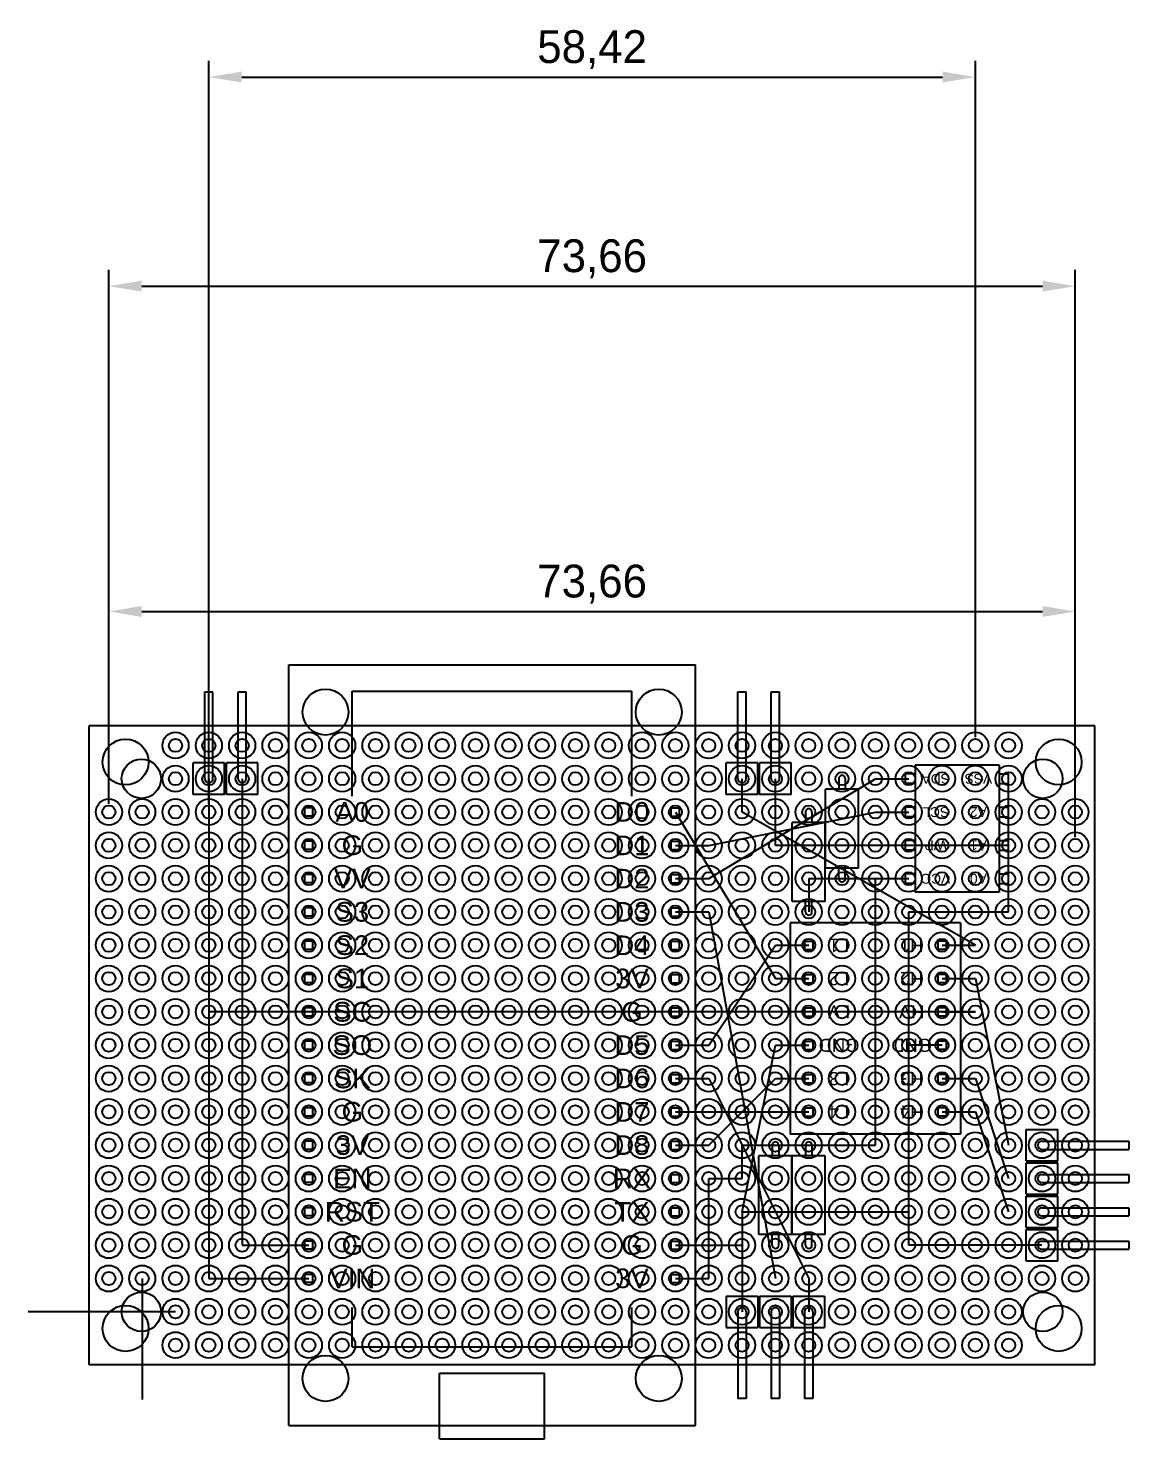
# Model space of a CAD drawing. Header units: millimetres. Extents: x 568 to 6362, y 128 to 2487.
# Drawn here: x 626.8 to 710.7, y 1280.4 to 1387.9 of the extents above; entities that cross this region are included whole.
import ezdxf

# ---------------------------------------------------------------- set-up
doc = ezdxf.new("R2010")
doc.units = ezdxf.units.MM
doc.dimstyles.new('ISO-25', dxfattribs={"dimtxt": 2.5, "dimasz": 2.5, "dimexe": 1.25, "dimexo": 0.625, "dimtad": 1, "dimtxsty": 'Standard', "dimcen": 2.5, "dimadec": 0, "dimazin": 0, "dimtfac": 1, "dimtmove": 0, "dimatfit": 3, "dimfxl": 1, "dimarcsym": 0})

# ---------------------------------------------------------------- blocks, each defined once
blk = doc.blocks.new('Z$W@#17421')
at = {"color": 254}
for p, q in [((76.66, 48.72), (0, 48.72)), ((0, 0), (0, 48.72)), ((76.66, 0), (76.66, 48.72)), ((76.66, 0), (0, 0))]:
    blk.add_line(p, q, dxfattribs=at)
for centre, radius in [((2.77, 45.95), 1.75), ((6.58, 47.22), 1), ((6.58, 47.22), 0.5), ((9.12, 47.22), 1), ((9.12, 47.22), 0.5), ((11.66, 47.22), 1), ((11.66, 47.22), 0.5), ((14.2, 47.22), 1), ((14.2, 47.22), 0.5), ((16.74, 47.22), 1), ((16.74, 47.22), 0.5), ((19.28, 47.22), 1), ((19.28, 47.22), 0.5), ((21.82, 47.22), 1), ((21.82, 47.22), 0.5), ((24.36, 47.22), 1), ((24.36, 47.22), 0.5), ((26.9, 47.22), 1), ((26.9, 47.22), 0.5), ((29.44, 47.22), 1), ((29.44, 47.22), 0.5), ((31.98, 47.22), 1), ((31.98, 47.22), 0.5), ((34.52, 47.22), 1), ((34.52, 47.22), 0.5), ((37.06, 47.22), 1), ((37.06, 47.22), 0.5), ((39.6, 47.22), 1), ((39.6, 47.22), 0.5), ((42.14, 47.22), 1), ((42.14, 47.22), 0.5), ((44.68, 47.22), 1), ((44.68, 47.22), 0.5), ((47.22, 47.22), 1), ((47.22, 47.22), 0.5), ((49.76, 47.22), 1), ((49.76, 47.22), 0.5), ((52.3, 47.22), 1), ((52.3, 47.22), 0.5), ((54.84, 47.22), 1), ((54.84, 47.22), 0.5), ((57.38, 47.22), 1), ((57.38, 47.22), 0.5), ((59.92, 47.22), 1), ((59.92, 47.22), 0.5), ((62.46, 47.22), 1), ((62.46, 47.22), 0.5), ((65, 47.22), 1), ((65, 47.22), 0.5), ((67.54, 47.22), 1), ((67.54, 47.22), 0.5), ((70.08, 47.22), 1), ((70.08, 47.22), 0.5), ((73.89, 45.95), 1.75), ((6.58, 44.68), 1), ((6.58, 44.68), 0.5), ((9.12, 44.68), 1), ((9.12, 44.68), 0.5), ((11.66, 44.68), 1), ((11.66, 44.68), 0.5), ((14.2, 44.68), 1), ((14.2, 44.68), 0.5), ((16.74, 44.68), 1), ((16.74, 44.68), 0.5), ((19.28, 44.68), 1), ((19.28, 44.68), 0.5), ((21.82, 44.68), 1), ((21.82, 44.68), 0.5), ((24.36, 44.68), 1), ((24.36, 44.68), 0.5), ((26.9, 44.68), 1), ((26.9, 44.68), 0.5), ((29.44, 44.68), 1), ((29.44, 44.68), 0.5), ((31.98, 44.68), 1), ((31.98, 44.68), 0.5), ((34.52, 44.68), 1), ((34.52, 44.68), 0.5), ((37.06, 44.68), 1), ((37.06, 44.68), 0.5), ((39.6, 44.68), 1), ((39.6, 44.68), 0.5), ((42.14, 44.68), 1), ((42.14, 44.68), 0.5), ((44.68, 44.68), 1), ((44.68, 44.68), 0.5), ((47.22, 44.68), 1), ((47.22, 44.68), 0.5), ((49.76, 44.68), 1), ((49.76, 44.68), 0.5), ((52.3, 44.68), 1), ((52.3, 44.68), 0.5), ((54.84, 44.68), 1), ((54.84, 44.68), 0.5), ((57.38, 44.68), 1), ((57.38, 44.68), 0.5), ((59.92, 44.68), 1), ((59.92, 44.68), 0.5), ((62.46, 44.68), 1), ((62.46, 44.68), 0.5), ((65, 44.68), 1), ((65, 44.68), 0.5), ((67.54, 44.68), 1), ((67.54, 44.68), 0.5), ((70.08, 44.68), 1), ((70.08, 44.68), 0.5), ((1.5, 42.14), 1), ((4.04, 42.14), 1), ((6.58, 42.14), 1), ((9.12, 42.14), 1), ((11.66, 42.14), 1), ((14.2, 42.14), 1), ((16.74, 42.14), 1), ((19.28, 42.14), 1), ((21.82, 42.14), 1), ((24.36, 42.14), 1), ((26.9, 42.14), 1), ((29.44, 42.14), 1), ((31.98, 42.14), 1), ((34.52, 42.14), 1), ((37.06, 42.14), 1), ((39.6, 42.14), 1), ((42.14, 42.14), 1), ((44.68, 42.14), 1), ((47.22, 42.14), 1), ((49.76, 42.14), 1), ((52.3, 42.14), 1), ((54.84, 42.14), 1), ((57.38, 42.14), 1), ((59.92, 42.14), 1), ((62.46, 42.14), 1), ((65, 42.14), 1), ((67.54, 42.14), 1), ((70.08, 42.14), 1), ((72.62, 42.14), 1), ((75.16, 42.14), 1), ((1.5, 42.14), 0.5), ((4.04, 42.14), 0.5), ((6.58, 42.14), 0.5), ((9.12, 42.14), 0.5), ((11.66, 42.14), 0.5), ((14.2, 42.14), 0.5), ((16.74, 42.14), 0.5), ((19.28, 42.14), 0.5), ((21.82, 42.14), 0.5), ((24.36, 42.14), 0.5), ((26.9, 42.14), 0.5), ((29.44, 42.14), 0.5), ((31.98, 42.14), 0.5), ((34.52, 42.14), 0.5), ((37.06, 42.14), 0.5), ((39.6, 42.14), 0.5), ((42.14, 42.14), 0.5), ((44.68, 42.14), 0.5), ((47.22, 42.14), 0.5), ((49.76, 42.14), 0.5), ((52.3, 42.14), 0.5), ((54.84, 42.14), 0.5), ((57.38, 42.14), 0.5), ((59.92, 42.14), 0.5), ((62.46, 42.14), 0.5), ((65, 42.14), 0.5), ((67.54, 42.14), 0.5), ((70.08, 42.14), 0.5), ((72.62, 42.14), 0.5), ((75.16, 42.14), 0.5), ((1.5, 39.6), 1), ((1.5, 39.6), 0.5), ((4.04, 39.6), 1), ((4.04, 39.6), 0.5), ((6.58, 39.6), 1), ((6.58, 39.6), 0.5), ((9.12, 39.6), 1), ((9.12, 39.6), 0.5), ((11.66, 39.6), 1), ((11.66, 39.6), 0.5), ((14.2, 39.6), 1), ((14.2, 39.6), 0.5), ((16.74, 39.6), 1), ((16.74, 39.6), 0.5), ((19.28, 39.6), 1), ((19.28, 39.6), 0.5), ((21.82, 39.6), 1), ((21.82, 39.6), 0.5), ((24.36, 39.6), 1), ((24.36, 39.6), 0.5), ((26.9, 39.6), 1), ((26.9, 39.6), 0.5), ((29.44, 39.6), 1), ((29.44, 39.6), 0.5), ((31.98, 39.6), 1), ((31.98, 39.6), 0.5), ((34.52, 39.6), 1), ((34.52, 39.6), 0.5), ((37.06, 39.6), 1), ((37.06, 39.6), 0.5), ((39.6, 39.6), 1), ((39.6, 39.6), 0.5), ((42.14, 39.6), 1), ((42.14, 39.6), 0.5), ((44.68, 39.6), 1), ((44.68, 39.6), 0.5), ((47.22, 39.6), 1), ((47.22, 39.6), 0.5), ((49.76, 39.6), 1), ((49.76, 39.6), 0.5), ((52.3, 39.6), 1), ((52.3, 39.6), 0.5), ((54.84, 39.6), 1), ((54.84, 39.6), 0.5), ((57.38, 39.6), 1), ((57.38, 39.6), 0.5), ((59.92, 39.6), 1), ((59.92, 39.6), 0.5), ((62.46, 39.6), 1), ((62.46, 39.6), 0.5), ((65, 39.6), 1), ((65, 39.6), 0.5), ((67.54, 39.6), 1), ((67.54, 39.6), 0.5), ((70.08, 39.6), 1), ((70.08, 39.6), 0.5), ((72.62, 39.6), 1), ((72.62, 39.6), 0.5), ((75.16, 39.6), 1), ((75.16, 39.6), 0.5), ((1.5, 37.06), 1), ((4.04, 37.06), 1), ((6.58, 37.06), 1), ((9.12, 37.06), 1), ((11.66, 37.06), 1), ((14.2, 37.06), 1), ((16.74, 37.06), 1), ((19.28, 37.06), 1), ((21.82, 37.06), 1), ((24.36, 37.06), 1), ((26.9, 37.06), 1), ((29.44, 37.06), 1), ((31.98, 37.06), 1), ((34.52, 37.06), 1), ((37.06, 37.06), 1), ((39.6, 37.06), 1), ((42.14, 37.06), 1), ((44.68, 37.06), 1), ((47.22, 37.06), 1), ((49.76, 37.06), 1), ((52.3, 37.06), 1), ((54.84, 37.06), 1), ((57.38, 37.06), 1), ((59.92, 37.06), 1), ((62.46, 37.06), 1), ((65, 37.06), 1), ((67.54, 37.06), 1), ((70.08, 37.06), 1), ((72.62, 37.06), 1), ((75.16, 37.06), 1), ((1.5, 37.06), 0.5), ((4.04, 37.06), 0.5), ((6.58, 37.06), 0.5), ((9.12, 37.06), 0.5), ((11.66, 37.06), 0.5), ((14.2, 37.06), 0.5), ((16.74, 37.06), 0.5), ((19.28, 37.06), 0.5), ((21.82, 37.06), 0.5), ((24.36, 37.06), 0.5), ((26.9, 37.06), 0.5), ((29.44, 37.06), 0.5), ((31.98, 37.06), 0.5), ((34.52, 37.06), 0.5), ((37.06, 37.06), 0.5), ((39.6, 37.06), 0.5), ((42.14, 37.06), 0.5), ((44.68, 37.06), 0.5), ((47.22, 37.06), 0.5), ((49.76, 37.06), 0.5), ((52.3, 37.06), 0.5), ((54.84, 37.06), 0.5), ((57.38, 37.06), 0.5), ((59.92, 37.06), 0.5), ((62.46, 37.06), 0.5), ((65, 37.06), 0.5), ((67.54, 37.06), 0.5), ((70.08, 37.06), 0.5), ((72.62, 37.06), 0.5), ((75.16, 37.06), 0.5), ((1.5, 34.52), 1), ((4.04, 34.52), 1), ((6.58, 34.52), 1), ((9.12, 34.52), 1), ((11.66, 34.52), 1), ((14.2, 34.52), 1), ((16.74, 34.52), 1), ((19.28, 34.52), 1), ((21.82, 34.52), 1), ((24.36, 34.52), 1), ((26.9, 34.52), 1), ((29.44, 34.52), 1), ((31.98, 34.52), 1), ((34.52, 34.52), 1), ((37.06, 34.52), 1), ((39.6, 34.52), 1), ((42.14, 34.52), 1), ((44.68, 34.52), 1), ((47.22, 34.52), 1), ((49.76, 34.52), 1), ((52.3, 34.52), 1), ((54.84, 34.52), 1), ((57.38, 34.52), 1), ((59.92, 34.52), 1), ((62.46, 34.52), 1), ((65, 34.52), 1), ((67.54, 34.52), 1), ((70.08, 34.52), 1), ((72.62, 34.52), 1), ((75.16, 34.52), 1), ((1.5, 34.52), 0.5), ((4.04, 34.52), 0.5), ((6.58, 34.52), 0.5), ((9.12, 34.52), 0.5), ((11.66, 34.52), 0.5), ((14.2, 34.52), 0.5), ((16.74, 34.52), 0.5), ((19.28, 34.52), 0.5), ((21.82, 34.52), 0.5), ((24.36, 34.52), 0.5), ((26.9, 34.52), 0.5), ((29.44, 34.52), 0.5), ((31.98, 34.52), 0.5), ((34.52, 34.52), 0.5), ((37.06, 34.52), 0.5), ((39.6, 34.52), 0.5), ((42.14, 34.52), 0.5), ((44.68, 34.52), 0.5), ((47.22, 34.52), 0.5), ((49.76, 34.52), 0.5), ((52.3, 34.52), 0.5), ((54.84, 34.52), 0.5), ((57.38, 34.52), 0.5), ((59.92, 34.52), 0.5), ((62.46, 34.52), 0.5), ((65, 34.52), 0.5), ((67.54, 34.52), 0.5), ((70.08, 34.52), 0.5), ((72.62, 34.52), 0.5), ((75.16, 34.52), 0.5), ((1.5, 31.98), 1), ((1.5, 31.98), 0.5), ((4.04, 31.98), 1), ((4.04, 31.98), 0.5), ((6.58, 31.98), 1), ((6.58, 31.98), 0.5), ((9.12, 31.98), 1), ((9.12, 31.98), 0.5), ((11.66, 31.98), 1), ((11.66, 31.98), 0.5), ((14.2, 31.98), 1), ((14.2, 31.98), 0.5), ((16.74, 31.98), 1), ((16.74, 31.98), 0.5), ((19.28, 31.98), 1), ((19.28, 31.98), 0.5), ((21.82, 31.98), 1), ((21.82, 31.98), 0.5), ((24.36, 31.98), 1), ((24.36, 31.98), 0.5), ((26.9, 31.98), 1), ((26.9, 31.98), 0.5), ((29.44, 31.98), 1), ((29.44, 31.98), 0.5), ((31.98, 31.98), 1), ((31.98, 31.98), 0.5), ((34.52, 31.98), 1), ((34.52, 31.98), 0.5), ((37.06, 31.98), 1), ((37.06, 31.98), 0.5), ((39.6, 31.98), 1), ((39.6, 31.98), 0.5), ((42.14, 31.98), 1), ((42.14, 31.98), 0.5), ((44.68, 31.98), 1), ((44.68, 31.98), 0.5), ((47.22, 31.98), 1), ((47.22, 31.98), 0.5), ((49.76, 31.98), 1), ((49.76, 31.98), 0.5), ((52.3, 31.98), 1), ((52.3, 31.98), 0.5), ((54.84, 31.98), 1), ((54.84, 31.98), 0.5), ((57.38, 31.98), 1), ((57.38, 31.98), 0.5), ((59.92, 31.98), 1), ((59.92, 31.98), 0.5), ((62.46, 31.98), 1), ((62.46, 31.98), 0.5), ((65, 31.98), 1), ((65, 31.98), 0.5), ((67.54, 31.98), 1), ((67.54, 31.98), 0.5), ((70.08, 31.98), 1), ((70.08, 31.98), 0.5), ((72.62, 31.98), 1), ((72.62, 31.98), 0.5), ((75.16, 31.98), 1), ((75.16, 31.98), 0.5), ((1.5, 29.44), 1), ((4.04, 29.44), 1), ((6.58, 29.44), 1), ((9.12, 29.44), 1), ((11.66, 29.44), 1), ((14.2, 29.44), 1), ((16.74, 29.44), 1), ((19.28, 29.44), 1), ((21.82, 29.44), 1), ((24.36, 29.44), 1), ((26.9, 29.44), 1), ((29.44, 29.44), 1), ((31.98, 29.44), 1), ((34.52, 29.44), 1), ((37.06, 29.44), 1), ((39.6, 29.44), 1), ((42.14, 29.44), 1), ((44.68, 29.44), 1), ((47.22, 29.44), 1), ((49.76, 29.44), 1), ((52.3, 29.44), 1), ((54.84, 29.44), 1), ((57.38, 29.44), 1), ((59.92, 29.44), 1), ((62.46, 29.44), 1), ((65, 29.44), 1), ((67.54, 29.44), 1), ((70.08, 29.44), 1), ((72.62, 29.44), 1), ((75.16, 29.44), 1), ((1.5, 29.44), 0.5), ((4.04, 29.44), 0.5), ((6.58, 29.44), 0.5), ((9.12, 29.44), 0.5), ((11.66, 29.44), 0.5), ((14.2, 29.44), 0.5), ((16.74, 29.44), 0.5), ((19.28, 29.44), 0.5), ((21.82, 29.44), 0.5), ((24.36, 29.44), 0.5), ((26.9, 29.44), 0.5), ((29.44, 29.44), 0.5), ((31.98, 29.44), 0.5), ((34.52, 29.44), 0.5), ((37.06, 29.44), 0.5), ((39.6, 29.44), 0.5), ((42.14, 29.44), 0.5), ((44.68, 29.44), 0.5), ((47.22, 29.44), 0.5), ((49.76, 29.44), 0.5), ((52.3, 29.44), 0.5), ((54.84, 29.44), 0.5), ((57.38, 29.44), 0.5), ((59.92, 29.44), 0.5), ((62.46, 29.44), 0.5), ((65, 29.44), 0.5), ((67.54, 29.44), 0.5), ((70.08, 29.44), 0.5), ((72.62, 29.44), 0.5), ((75.16, 29.44), 0.5), ((1.5, 26.9), 1), ((1.5, 26.9), 0.5), ((4.04, 26.9), 1), ((4.04, 26.9), 0.5), ((6.58, 26.9), 1), ((6.58, 26.9), 0.5), ((9.12, 26.9), 1), ((9.12, 26.9), 0.5), ((11.66, 26.9), 1), ((11.66, 26.9), 0.5), ((14.2, 26.9), 1), ((14.2, 26.9), 0.5), ((16.74, 26.9), 1), ((16.74, 26.9), 0.5), ((19.28, 26.9), 1), ((19.28, 26.9), 0.5), ((21.82, 26.9), 1), ((21.82, 26.9), 0.5), ((24.36, 26.9), 1), ((24.36, 26.9), 0.5), ((26.9, 26.9), 1), ((26.9, 26.9), 0.5), ((29.44, 26.9), 1), ((29.44, 26.9), 0.5), ((31.98, 26.9), 1), ((31.98, 26.9), 0.5), ((34.52, 26.9), 1), ((34.52, 26.9), 0.5), ((37.06, 26.9), 1), ((37.06, 26.9), 0.5), ((39.6, 26.9), 1), ((39.6, 26.9), 0.5), ((42.14, 26.9), 1), ((42.14, 26.9), 0.5), ((44.68, 26.9), 1), ((44.68, 26.9), 0.5), ((47.22, 26.9), 1), ((47.22, 26.9), 0.5), ((49.76, 26.9), 1), ((49.76, 26.9), 0.5), ((52.3, 26.9), 1), ((52.3, 26.9), 0.5), ((54.84, 26.9), 1), ((54.84, 26.9), 0.5), ((57.38, 26.9), 1), ((57.38, 26.9), 0.5), ((59.92, 26.9), 1), ((59.92, 26.9), 0.5), ((62.46, 26.9), 1), ((62.46, 26.9), 0.5), ((65, 26.9), 1), ((65, 26.9), 0.5), ((67.54, 26.9), 1), ((67.54, 26.9), 0.5), ((70.08, 26.9), 1), ((70.08, 26.9), 0.5), ((72.62, 26.9), 1), ((72.62, 26.9), 0.5), ((75.16, 26.9), 1), ((75.16, 26.9), 0.5), ((1.5, 24.36), 1), ((1.5, 24.36), 0.5), ((4.04, 24.36), 1), ((4.04, 24.36), 0.5), ((6.58, 24.36), 1), ((6.58, 24.36), 0.5), ((9.12, 24.36), 1), ((9.12, 24.36), 0.5), ((11.66, 24.36), 1), ((11.66, 24.36), 0.5), ((14.2, 24.36), 1), ((14.2, 24.36), 0.5), ((16.74, 24.36), 1), ((16.74, 24.36), 0.5), ((19.28, 24.36), 1), ((19.28, 24.36), 0.5), ((21.82, 24.36), 1), ((21.82, 24.36), 0.5), ((24.36, 24.36), 1), ((24.36, 24.36), 0.5), ((26.9, 24.36), 1), ((26.9, 24.36), 0.5), ((29.44, 24.36), 1), ((29.44, 24.36), 0.5), ((31.98, 24.36), 1), ((31.98, 24.36), 0.5), ((34.52, 24.36), 1), ((34.52, 24.36), 0.5), ((37.06, 24.36), 1), ((37.06, 24.36), 0.5), ((39.6, 24.36), 1), ((39.6, 24.36), 0.5), ((42.14, 24.36), 1), ((42.14, 24.36), 0.5), ((44.68, 24.36), 1), ((44.68, 24.36), 0.5), ((47.22, 24.36), 1), ((47.22, 24.36), 0.5), ((49.76, 24.36), 1), ((49.76, 24.36), 0.5), ((52.3, 24.36), 1), ((52.3, 24.36), 0.5), ((54.84, 24.36), 1), ((54.84, 24.36), 0.5), ((57.38, 24.36), 1), ((57.38, 24.36), 0.5), ((59.92, 24.36), 1), ((59.92, 24.36), 0.5), ((62.46, 24.36), 1), ((62.46, 24.36), 0.5), ((65, 24.36), 1), ((65, 24.36), 0.5), ((67.54, 24.36), 1), ((67.54, 24.36), 0.5), ((70.08, 24.36), 1), ((70.08, 24.36), 0.5), ((72.62, 24.36), 1), ((72.62, 24.36), 0.5), ((75.16, 24.36), 1), ((75.16, 24.36), 0.5), ((1.5, 21.82), 1), ((4.04, 21.82), 1), ((6.58, 21.82), 1), ((9.12, 21.82), 1), ((11.66, 21.82), 1), ((14.2, 21.82), 1), ((16.74, 21.82), 1), ((19.28, 21.82), 1), ((21.82, 21.82), 1), ((24.36, 21.82), 1), ((26.9, 21.82), 1), ((29.44, 21.82), 1), ((31.98, 21.82), 1), ((34.52, 21.82), 1), ((37.06, 21.82), 1), ((39.6, 21.82), 1), ((42.14, 21.82), 1), ((44.68, 21.82), 1), ((47.22, 21.82), 1), ((49.76, 21.82), 1), ((52.3, 21.82), 1), ((54.84, 21.82), 1), ((57.38, 21.82), 1), ((59.92, 21.82), 1), ((62.46, 21.82), 1), ((65, 21.82), 1), ((67.54, 21.82), 1), ((70.08, 21.82), 1), ((72.62, 21.82), 1), ((75.16, 21.82), 1), ((1.5, 21.82), 0.5), ((4.04, 21.82), 0.5), ((6.58, 21.82), 0.5), ((9.12, 21.82), 0.5), ((11.66, 21.82), 0.5), ((14.2, 21.82), 0.5), ((16.74, 21.82), 0.5), ((19.28, 21.82), 0.5), ((21.82, 21.82), 0.5), ((24.36, 21.82), 0.5), ((26.9, 21.82), 0.5), ((29.44, 21.82), 0.5), ((31.98, 21.82), 0.5), ((34.52, 21.82), 0.5), ((37.06, 21.82), 0.5), ((39.6, 21.82), 0.5), ((42.14, 21.82), 0.5), ((44.68, 21.82), 0.5), ((47.22, 21.82), 0.5), ((49.76, 21.82), 0.5), ((52.3, 21.82), 0.5), ((54.84, 21.82), 0.5), ((57.38, 21.82), 0.5), ((59.92, 21.82), 0.5), ((62.46, 21.82), 0.5), ((65, 21.82), 0.5), ((67.54, 21.82), 0.5), ((70.08, 21.82), 0.5), ((72.62, 21.82), 0.5), ((75.16, 21.82), 0.5), ((1.5, 19.28), 1), ((1.5, 19.28), 0.5), ((4.04, 19.28), 1), ((4.04, 19.28), 0.5), ((6.58, 19.28), 1), ((6.58, 19.28), 0.5), ((9.12, 19.28), 1), ((9.12, 19.28), 0.5), ((11.66, 19.28), 1), ((11.66, 19.28), 0.5), ((14.2, 19.28), 1), ((14.2, 19.28), 0.5), ((16.74, 19.28), 1), ((16.74, 19.28), 0.5), ((19.28, 19.28), 1), ((19.28, 19.28), 0.5), ((21.82, 19.28), 1), ((21.82, 19.28), 0.5), ((24.36, 19.28), 1), ((24.36, 19.28), 0.5), ((26.9, 19.28), 1), ((26.9, 19.28), 0.5), ((29.44, 19.28), 1), ((29.44, 19.28), 0.5), ((31.98, 19.28), 1), ((31.98, 19.28), 0.5), ((34.52, 19.28), 1), ((34.52, 19.28), 0.5), ((37.06, 19.28), 1), ((37.06, 19.28), 0.5), ((39.6, 19.28), 1), ((39.6, 19.28), 0.5), ((42.14, 19.28), 1), ((42.14, 19.28), 0.5), ((44.68, 19.28), 1), ((44.68, 19.28), 0.5), ((47.22, 19.28), 1), ((47.22, 19.28), 0.5), ((49.76, 19.28), 1), ((49.76, 19.28), 0.5), ((52.3, 19.28), 1), ((52.3, 19.28), 0.5), ((54.84, 19.28), 1), ((54.84, 19.28), 0.5), ((57.38, 19.28), 1), ((57.38, 19.28), 0.5), ((59.92, 19.28), 1), ((59.92, 19.28), 0.5), ((62.46, 19.28), 1), ((62.46, 19.28), 0.5), ((65, 19.28), 1), ((65, 19.28), 0.5), ((67.54, 19.28), 1), ((67.54, 19.28), 0.5), ((70.08, 19.28), 1), ((70.08, 19.28), 0.5), ((72.62, 19.28), 1), ((72.62, 19.28), 0.5), ((75.16, 19.28), 1), ((75.16, 19.28), 0.5), ((1.5, 16.74), 1), ((1.5, 16.74), 0.5), ((4.04, 16.74), 1), ((4.04, 16.74), 0.5), ((6.58, 16.74), 1), ((6.58, 16.74), 0.5), ((9.12, 16.74), 1), ((9.12, 16.74), 0.5), ((11.66, 16.74), 1), ((11.66, 16.74), 0.5), ((14.2, 16.74), 1), ((14.2, 16.74), 0.5), ((16.74, 16.74), 1), ((16.74, 16.74), 0.5), ((19.28, 16.74), 1), ((19.28, 16.74), 0.5), ((21.82, 16.74), 1), ((21.82, 16.74), 0.5), ((24.36, 16.74), 1), ((24.36, 16.74), 0.5), ((26.9, 16.74), 1), ((26.9, 16.74), 0.5), ((29.44, 16.74), 1), ((29.44, 16.74), 0.5), ((31.98, 16.74), 1), ((31.98, 16.74), 0.5), ((34.52, 16.74), 1), ((34.52, 16.74), 0.5), ((37.06, 16.74), 1), ((37.06, 16.74), 0.5), ((39.6, 16.74), 1), ((39.6, 16.74), 0.5), ((42.14, 16.74), 1), ((42.14, 16.74), 0.5), ((44.68, 16.74), 1), ((44.68, 16.74), 0.5), ((47.22, 16.74), 1), ((47.22, 16.74), 0.5), ((49.76, 16.74), 1), ((49.76, 16.74), 0.5), ((52.3, 16.74), 1), ((52.3, 16.74), 0.5), ((54.84, 16.74), 1), ((54.84, 16.74), 0.5), ((57.38, 16.74), 1), ((57.38, 16.74), 0.5), ((59.92, 16.74), 1), ((59.92, 16.74), 0.5), ((62.46, 16.74), 1), ((62.46, 16.74), 0.5), ((65, 16.74), 1), ((65, 16.74), 0.5), ((67.54, 16.74), 1), ((67.54, 16.74), 0.5), ((70.08, 16.74), 1), ((70.08, 16.74), 0.5), ((72.62, 16.74), 1), ((72.62, 16.74), 0.5), ((75.16, 16.74), 1), ((75.16, 16.74), 0.5), ((1.5, 14.2), 1), ((4.04, 14.2), 1), ((6.58, 14.2), 1), ((9.12, 14.2), 1), ((11.66, 14.2), 1), ((14.2, 14.2), 1), ((16.74, 14.2), 1), ((19.28, 14.2), 1), ((21.82, 14.2), 1), ((24.36, 14.2), 1), ((26.9, 14.2), 1), ((29.44, 14.2), 1), ((31.98, 14.2), 1), ((34.52, 14.2), 1), ((37.06, 14.2), 1), ((39.6, 14.2), 1), ((42.14, 14.2), 1), ((44.68, 14.2), 1), ((47.22, 14.2), 1), ((49.76, 14.2), 1), ((52.3, 14.2), 1), ((54.84, 14.2), 1), ((57.38, 14.2), 1), ((59.92, 14.2), 1), ((62.46, 14.2), 1), ((65, 14.2), 1), ((67.54, 14.2), 1), ((70.08, 14.2), 1), ((72.62, 14.2), 1), ((75.16, 14.2), 1), ((1.5, 14.2), 0.5), ((4.04, 14.2), 0.5), ((6.58, 14.2), 0.5), ((9.12, 14.2), 0.5), ((11.66, 14.2), 0.5), ((14.2, 14.2), 0.5), ((16.74, 14.2), 0.5), ((19.28, 14.2), 0.5), ((21.82, 14.2), 0.5), ((24.36, 14.2), 0.5), ((26.9, 14.2), 0.5), ((29.44, 14.2), 0.5), ((31.98, 14.2), 0.5), ((34.52, 14.2), 0.5), ((37.06, 14.2), 0.5), ((39.6, 14.2), 0.5), ((42.14, 14.2), 0.5), ((44.68, 14.2), 0.5), ((47.22, 14.2), 0.5), ((49.76, 14.2), 0.5), ((52.3, 14.2), 0.5), ((54.84, 14.2), 0.5), ((57.38, 14.2), 0.5), ((59.92, 14.2), 0.5), ((62.46, 14.2), 0.5), ((65, 14.2), 0.5), ((67.54, 14.2), 0.5), ((70.08, 14.2), 0.5), ((72.62, 14.2), 0.5), ((75.16, 14.2), 0.5), ((1.5, 11.66), 1), ((1.5, 11.66), 0.5), ((4.04, 11.66), 1), ((4.04, 11.66), 0.5), ((6.58, 11.66), 1), ((6.58, 11.66), 0.5), ((9.12, 11.66), 1), ((9.12, 11.66), 0.5), ((11.66, 11.66), 1), ((11.66, 11.66), 0.5), ((14.2, 11.66), 1), ((14.2, 11.66), 0.5), ((16.74, 11.66), 1), ((16.74, 11.66), 0.5), ((19.28, 11.66), 1), ((19.28, 11.66), 0.5), ((21.82, 11.66), 1), ((21.82, 11.66), 0.5), ((24.36, 11.66), 1), ((24.36, 11.66), 0.5), ((26.9, 11.66), 1), ((26.9, 11.66), 0.5), ((29.44, 11.66), 1), ((29.44, 11.66), 0.5), ((31.98, 11.66), 1), ((31.98, 11.66), 0.5), ((34.52, 11.66), 1), ((34.52, 11.66), 0.5), ((37.06, 11.66), 1), ((37.06, 11.66), 0.5), ((39.6, 11.66), 1), ((39.6, 11.66), 0.5), ((42.14, 11.66), 1), ((42.14, 11.66), 0.5), ((44.68, 11.66), 1), ((44.68, 11.66), 0.5), ((47.22, 11.66), 1), ((47.22, 11.66), 0.5), ((49.76, 11.66), 1), ((49.76, 11.66), 0.5), ((52.3, 11.66), 1), ((52.3, 11.66), 0.5), ((54.84, 11.66), 1), ((54.84, 11.66), 0.5), ((57.38, 11.66), 1), ((57.38, 11.66), 0.5), ((59.92, 11.66), 1), ((59.92, 11.66), 0.5), ((62.46, 11.66), 1), ((62.46, 11.66), 0.5), ((65, 11.66), 1), ((65, 11.66), 0.5), ((67.54, 11.66), 1), ((67.54, 11.66), 0.5), ((70.08, 11.66), 1), ((70.08, 11.66), 0.5), ((72.62, 11.66), 1), ((72.62, 11.66), 0.5), ((75.16, 11.66), 1), ((75.16, 11.66), 0.5), ((1.5, 9.12), 1), ((4.04, 9.12), 1), ((6.58, 9.12), 1), ((9.12, 9.12), 1), ((11.66, 9.12), 1), ((14.2, 9.12), 1), ((16.74, 9.12), 1), ((19.28, 9.12), 1), ((21.82, 9.12), 1), ((24.36, 9.12), 1), ((26.9, 9.12), 1), ((29.44, 9.12), 1), ((31.98, 9.12), 1), ((34.52, 9.12), 1), ((37.06, 9.12), 1), ((39.6, 9.12), 1), ((42.14, 9.12), 1), ((44.68, 9.12), 1), ((47.22, 9.12), 1), ((49.76, 9.12), 1), ((52.3, 9.12), 1), ((54.84, 9.12), 1), ((57.38, 9.12), 1), ((59.92, 9.12), 1), ((62.46, 9.12), 1), ((65, 9.12), 1), ((67.54, 9.12), 1), ((70.08, 9.12), 1), ((72.62, 9.12), 1), ((75.16, 9.12), 1), ((1.5, 9.12), 0.5), ((4.04, 9.12), 0.5), ((6.58, 9.12), 0.5), ((9.12, 9.12), 0.5), ((11.66, 9.12), 0.5), ((14.2, 9.12), 0.5), ((16.74, 9.12), 0.5), ((19.28, 9.12), 0.5), ((21.82, 9.12), 0.5), ((24.36, 9.12), 0.5), ((26.9, 9.12), 0.5), ((29.44, 9.12), 0.5), ((31.98, 9.12), 0.5), ((34.52, 9.12), 0.5), ((37.06, 9.12), 0.5), ((39.6, 9.12), 0.5), ((42.14, 9.12), 0.5), ((44.68, 9.12), 0.5), ((47.22, 9.12), 0.5), ((49.76, 9.12), 0.5), ((52.3, 9.12), 0.5), ((54.84, 9.12), 0.5), ((57.38, 9.12), 0.5), ((59.92, 9.12), 0.5), ((62.46, 9.12), 0.5), ((65, 9.12), 0.5), ((67.54, 9.12), 0.5), ((70.08, 9.12), 0.5), ((72.62, 9.12), 0.5), ((75.16, 9.12), 0.5), ((1.5, 6.58), 1), ((4.04, 6.58), 1), ((6.58, 6.58), 1), ((9.12, 6.58), 1), ((11.66, 6.58), 1), ((14.2, 6.58), 1), ((16.74, 6.58), 1), ((19.28, 6.58), 1), ((21.82, 6.58), 1), ((24.36, 6.58), 1), ((26.9, 6.58), 1), ((29.44, 6.58), 1), ((31.98, 6.58), 1), ((34.52, 6.58), 1), ((37.06, 6.58), 1), ((39.6, 6.58), 1), ((42.14, 6.58), 1), ((44.68, 6.58), 1), ((47.22, 6.58), 1), ((49.76, 6.58), 1), ((52.3, 6.58), 1), ((54.84, 6.58), 1), ((57.38, 6.58), 1), ((59.92, 6.58), 1), ((62.46, 6.58), 1), ((65, 6.58), 1), ((67.54, 6.58), 1), ((70.08, 6.58), 1), ((72.62, 6.58), 1), ((75.16, 6.58), 1), ((1.5, 6.58), 0.5), ((4.04, 6.58), 0.5), ((6.58, 6.58), 0.5), ((9.12, 6.58), 0.5), ((11.66, 6.58), 0.5), ((14.2, 6.58), 0.5), ((16.74, 6.58), 0.5), ((19.28, 6.58), 0.5), ((21.82, 6.58), 0.5), ((24.36, 6.58), 0.5), ((26.9, 6.58), 0.5), ((29.44, 6.58), 0.5), ((31.98, 6.58), 0.5), ((34.52, 6.58), 0.5), ((37.06, 6.58), 0.5), ((39.6, 6.58), 0.5), ((42.14, 6.58), 0.5), ((44.68, 6.58), 0.5), ((47.22, 6.58), 0.5), ((49.76, 6.58), 0.5), ((52.3, 6.58), 0.5), ((54.84, 6.58), 0.5), ((57.38, 6.58), 0.5), ((59.92, 6.58), 0.5), ((62.46, 6.58), 0.5), ((65, 6.58), 0.5), ((67.54, 6.58), 0.5), ((70.08, 6.58), 0.5), ((72.62, 6.58), 0.5), ((75.16, 6.58), 0.5), ((2.77, 2.77), 1.75), ((6.58, 4.04), 1), ((6.58, 4.04), 0.5), ((9.12, 4.04), 1), ((9.12, 4.04), 0.5), ((11.66, 4.04), 1), ((11.66, 4.04), 0.5), ((14.2, 4.04), 1), ((14.2, 4.04), 0.5), ((16.74, 4.04), 1), ((16.74, 4.04), 0.5), ((19.28, 4.04), 1), ((19.28, 4.04), 0.5), ((21.82, 4.04), 1), ((21.82, 4.04), 0.5), ((24.36, 4.04), 1), ((24.36, 4.04), 0.5), ((26.9, 4.04), 1), ((26.9, 4.04), 0.5), ((29.44, 4.04), 1), ((29.44, 4.04), 0.5), ((31.98, 4.04), 1), ((31.98, 4.04), 0.5), ((34.52, 4.04), 1), ((34.52, 4.04), 0.5), ((37.06, 4.04), 1), ((37.06, 4.04), 0.5), ((39.6, 4.04), 1), ((39.6, 4.04), 0.5), ((42.14, 4.04), 1), ((42.14, 4.04), 0.5), ((44.68, 4.04), 1), ((44.68, 4.04), 0.5), ((47.22, 4.04), 1), ((47.22, 4.04), 0.5), ((49.76, 4.04), 1), ((49.76, 4.04), 0.5), ((52.3, 4.04), 1), ((52.3, 4.04), 0.5), ((54.84, 4.04), 1), ((54.84, 4.04), 0.5), ((57.38, 4.04), 1), ((57.38, 4.04), 0.5), ((59.92, 4.04), 1), ((59.92, 4.04), 0.5), ((62.46, 4.04), 1), ((62.46, 4.04), 0.5), ((65, 4.04), 1), ((65, 4.04), 0.5), ((67.54, 4.04), 1), ((67.54, 4.04), 0.5), ((70.08, 4.04), 1), ((70.08, 4.04), 0.5), ((73.89, 2.77), 1.75), ((6.58, 1.5), 1), ((9.12, 1.5), 1), ((11.66, 1.5), 1), ((14.2, 1.5), 1), ((16.74, 1.5), 1), ((19.28, 1.5), 1), ((21.82, 1.5), 1), ((24.36, 1.5), 1), ((26.9, 1.5), 1), ((29.44, 1.5), 1), ((31.98, 1.5), 1), ((34.52, 1.5), 1), ((37.06, 1.5), 1), ((39.6, 1.5), 1), ((42.14, 1.5), 1), ((44.68, 1.5), 1), ((47.22, 1.5), 1), ((49.76, 1.5), 1), ((52.3, 1.5), 1), ((54.84, 1.5), 1), ((57.38, 1.5), 1), ((59.92, 1.5), 1), ((62.46, 1.5), 1), ((65, 1.5), 1), ((67.54, 1.5), 1), ((70.08, 1.5), 1), ((6.58, 1.5), 0.5), ((9.12, 1.5), 0.5), ((11.66, 1.5), 0.5), ((14.2, 1.5), 0.5), ((16.74, 1.5), 0.5), ((19.28, 1.5), 0.5), ((21.82, 1.5), 0.5), ((24.36, 1.5), 0.5), ((26.9, 1.5), 0.5), ((29.44, 1.5), 0.5), ((31.98, 1.5), 0.5), ((34.52, 1.5), 0.5), ((37.06, 1.5), 0.5), ((39.6, 1.5), 0.5), ((42.14, 1.5), 0.5), ((44.68, 1.5), 0.5), ((47.22, 1.5), 0.5), ((49.76, 1.5), 0.5), ((52.3, 1.5), 0.5), ((54.84, 1.5), 0.5), ((57.38, 1.5), 0.5), ((59.92, 1.5), 0.5), ((62.46, 1.5), 0.5), ((65, 1.5), 0.5), ((67.54, 1.5), 0.5), ((70.08, 1.5), 0.5)]:
    blk.add_circle(centre, radius, dxfattribs=at)
blk = doc.blocks.new('Z$W@#21726')
at = {"color": 30}
for p, q in [((0, 1), (0, 59)), ((0, 59), (31, 59)), ((31, 1), (31, 59)), ((4.845, 57), (26.155, 57)), ((4.845, 49), (4.845, 57)), ((26.155, 49), (26.155, 57)), ((1.845, 48.095), (1.215, 48.095)), ((1.215, 47.465), (1.215, 48.095)), ((1.845, 47.465), (1.215, 47.465)), ((1.845, 47.465), (1.845, 48.095)), ((29.155, 47.465), (29.155, 48.095)), ((29.155, 48.095), (29.785, 48.095)), ((29.155, 47.465), (29.785, 47.465)), ((29.785, 47.465), (29.785, 48.095)), ((1.845, 45.555), (1.215, 45.555)), ((1.215, 44.925), (1.215, 45.555)), ((1.845, 44.925), (1.845, 45.555)), ((29.155, 44.925), (29.155, 45.555)), ((29.155, 45.555), (29.785, 45.555)), ((29.785, 44.925), (29.785, 45.555)), ((1.845, 44.925), (1.215, 44.925)), ((29.155, 44.925), (29.785, 44.925)), ((1.845, 43.015), (1.215, 43.015)), ((1.215, 42.385), (1.215, 43.015)), ((1.845, 42.385), (1.845, 43.015)), ((29.155, 42.385), (29.155, 43.015)), ((29.155, 43.015), (29.785, 43.015)), ((29.785, 42.385), (29.785, 43.015)), ((1.845, 42.385), (1.215, 42.385)), ((29.155, 42.385), (29.785, 42.385)), ((1.845, 40.475), (1.215, 40.475)), ((1.215, 39.845), (1.215, 40.475)), ((1.845, 39.845), (1.215, 39.845)), ((1.845, 39.845), (1.845, 40.475)), ((29.155, 39.845), (29.155, 40.475)), ((29.155, 40.475), (29.785, 40.475)), ((29.155, 39.845), (29.785, 39.845)), ((29.785, 39.845), (29.785, 40.475)), ((1.845, 37.935), (1.215, 37.935)), ((1.215, 37.305), (1.215, 37.935)), ((1.845, 37.305), (1.845, 37.935)), ((29.155, 37.305), (29.155, 37.935)), ((29.155, 37.935), (29.785, 37.935)), ((29.785, 37.305), (29.785, 37.935)), ((1.845, 37.305), (1.215, 37.305)), ((29.155, 37.305), (29.785, 37.305)), ((1.845, 35.395), (1.215, 35.395)), ((1.215, 34.765), (1.215, 35.395)), ((1.845, 34.765), (1.215, 34.765)), ((1.845, 34.765), (1.845, 35.395)), ((29.155, 34.765), (29.155, 35.395)), ((29.155, 35.395), (29.785, 35.395)), ((29.155, 34.765), (29.785, 34.765)), ((29.785, 34.765), (29.785, 35.395)), ((1.845, 32.855), (1.215, 32.855)), ((1.215, 32.225), (1.215, 32.855)), ((1.845, 32.225), (1.845, 32.855)), ((29.155, 32.225), (29.155, 32.855)), ((29.155, 32.855), (29.785, 32.855)), ((29.785, 32.225), (29.785, 32.855)), ((1.845, 32.225), (1.215, 32.225)), ((29.155, 32.225), (29.785, 32.225)), ((1.845, 30.315), (1.215, 30.315)), ((1.215, 29.685), (1.215, 30.315)), ((1.845, 29.685), (1.845, 30.315)), ((29.155, 29.685), (29.155, 30.315)), ((29.155, 30.315), (29.785, 30.315)), ((29.785, 29.685), (29.785, 30.315)), ((1.845, 29.685), (1.215, 29.685)), ((29.155, 29.685), (29.785, 29.685)), ((1.845, 27.775), (1.215, 27.775)), ((1.215, 27.145), (1.215, 27.775)), ((1.845, 27.145), (1.215, 27.145)), ((1.845, 27.145), (1.845, 27.775)), ((29.155, 27.145), (29.155, 27.775)), ((29.155, 27.775), (29.785, 27.775)), ((29.155, 27.145), (29.785, 27.145)), ((29.785, 27.145), (29.785, 27.775)), ((1.845, 25.235), (1.215, 25.235)), ((1.215, 24.605), (1.215, 25.235)), ((1.845, 24.605), (1.845, 25.235)), ((29.155, 24.605), (29.155, 25.235)), ((29.155, 25.235), (29.785, 25.235)), ((29.785, 24.605), (29.785, 25.235)), ((1.845, 24.605), (1.215, 24.605)), ((29.155, 24.605), (29.785, 24.605)), ((1.845, 22.695), (1.215, 22.695)), ((1.215, 22.065), (1.215, 22.695)), ((1.845, 22.065), (1.845, 22.695)), ((29.155, 22.065), (29.155, 22.695)), ((29.155, 22.695), (29.785, 22.695)), ((29.785, 22.065), (29.785, 22.695)), ((1.845, 22.065), (1.215, 22.065)), ((29.155, 22.065), (29.785, 22.065)), ((1.845, 20.155), (1.215, 20.155)), ((1.215, 19.525), (1.215, 20.155)), ((1.845, 19.525), (1.215, 19.525)), ((1.845, 19.525), (1.845, 20.155)), ((29.155, 19.525), (29.155, 20.155)), ((29.155, 20.155), (29.785, 20.155)), ((29.155, 19.525), (29.785, 19.525)), ((29.785, 19.525), (29.785, 20.155)), ((1.845, 17.615), (1.215, 17.615)), ((1.215, 16.985), (1.215, 17.615)), ((1.845, 16.985), (1.845, 17.615)), ((29.155, 16.985), (29.155, 17.615)), ((29.155, 17.615), (29.785, 17.615)), ((29.785, 16.985), (29.785, 17.615)), ((1.845, 16.985), (1.215, 16.985)), ((29.155, 16.985), (29.785, 16.985)), ((1.845, 15.075), (1.215, 15.075)), ((1.215, 14.445), (1.215, 15.075)), ((1.845, 14.445), (1.845, 15.075)), ((29.155, 14.445), (29.155, 15.075)), ((29.155, 15.075), (29.785, 15.075)), ((29.785, 14.445), (29.785, 15.075)), ((1.845, 14.445), (1.215, 14.445)), ((29.155, 14.445), (29.785, 14.445)), ((1.845, 12.535), (1.215, 12.535)), ((1.215, 11.905), (1.215, 12.535)), ((1.845, 11.905), (1.215, 11.905)), ((1.845, 11.905), (1.845, 12.535)), ((29.155, 11.905), (29.155, 12.535)), ((29.155, 12.535), (29.785, 12.535)), ((29.155, 11.905), (29.785, 11.905)), ((29.785, 11.905), (29.785, 12.535)), ((4.845, 7), (4.845, 10)), ((26.155, 7), (26.155, 10)), ((4.845, 7), (26.155, 7)), ((11.5, 0), (11.5, 5)), ((11.5, 5), (19.5, 5)), ((19.5, 0), (19.5, 5)), ((0, 1), (31, 1)), ((11.5, 0), (19.5, 0))]:
    blk.add_line(p, q, dxfattribs=at)
for centre in [(2.8, 55.4), (28.2, 55.4), (2.8, 4.6), (28.2, 4.6)]:
    blk.add_circle(centre, 1.75, dxfattribs=at)
at = {"color": 30, "char_height": 1.5, "width": 6, "attachment_point": 5}
for s, insert in [('{\\fArial|b0|i0|c238|p0;A0}', (4.845, 47.78)), ('{\\fArial|b0|i0|c238|p0;D0}', (26.155, 47.78)), ('{\\fArial|b0|i0|c238|p0;G}', (4.845, 45.24)), ('{\\fArial|b0|i0|c238|p0;D1}', (26.155, 45.24)), ('{\\fArial|b0|i0|c238|p0;VV}', (4.845, 42.7)), ('{\\fArial|b0|i0|c238|p0;D2}', (26.155, 42.7)), ('{\\fArial|b0|i0|c238|p0;S3}', (4.845, 40.16)), ('{\\fArial|b0|i0|c238|p0;D3}', (26.155, 40.16)), ('{\\fArial|b0|i0|c238|p0;S2}', (4.845, 37.62)), ('{\\fArial|b0|i0|c238|p0;D4}', (26.155, 37.62)), ('{\\fArial|b0|i0|c238|p0;S1}', (4.845, 35.08)), ('{\\fArial|b0|i0|c238|p0;3V}', (26.155, 35.08)), ('{\\fArial|b0|i0|c238|p0;SC}', (4.845, 32.54)), ('{\\fArial|b0|i0|c238|p0;G}', (26.155, 32.54)), ('{\\fArial|b0|i0|c238|p0;SO}', (4.845, 30)), ('{\\fArial|b0|i0|c238|p0;D5}', (26.155, 30)), ('{\\fArial|b0|i0|c238|p0;SK}', (4.845, 27.46)), ('{\\fArial|b0|i0|c238|p0;D6}', (26.155, 27.46)), ('{\\fArial|b0|i0|c238|p0;G}', (4.845, 24.92)), ('{\\fArial|b0|i0|c238|p0;D7}', (26.155, 24.92)), ('{\\fArial|b0|i0|c238|p0;3V}', (4.845, 22.38)), ('{\\fArial|b0|i0|c238|p0;D8}', (26.155, 22.38)), ('{\\fArial|b0|i0|c238|p0;EN}', (4.845, 19.84)), ('{\\fArial|b0|i0|c238|p0;RX}', (26.155, 19.84)), ('{\\fArial|b0|i0|c238|p0;RST}', (4.845, 17.3)), ('{\\fArial|b0|i0|c238|p0;TX}', (26.155, 17.3)), ('{\\fArial|b0|i0|c238|p0;G}', (4.845, 14.76)), ('{\\fArial|b0|i0|c238|p0;G}', (26.155, 14.76)), ('{\\fArial|b0|i0|c238|p0;VIN}', (4.845, 12.22)), ('{\\fArial|b0|i0|c238|p0;3V}', (26.155, 12.22))]:
    blk.add_mtext(s, dxfattribs=dict(at, insert=insert))
blk = doc.blocks.new('Z$W@#11942')
at = {"color": 40}
for p, q in [((0, 0), (0, 16.1)), ((0, 16.1), (13, 16.1)), ((13, 0), (13, 16.1)), ((1.105, 14.085), (1.105, 14.715)), ((1.105, 14.715), (1.735, 14.715)), ((1.105, 14.085), (1.735, 14.085)), ((1.735, 14.085), (1.735, 14.715)), ((11.895, 14.715), (11.265, 14.715)), ((11.265, 14.085), (11.265, 14.715)), ((11.895, 14.085), (11.265, 14.085)), ((11.895, 14.085), (11.895, 14.715)), ((1.105, 11.545), (1.105, 12.175)), ((1.105, 12.175), (1.735, 12.175)), ((1.735, 11.545), (1.735, 12.175)), ((11.895, 12.175), (11.265, 12.175)), ((11.265, 11.545), (11.265, 12.175)), ((11.895, 11.545), (11.895, 12.175)), ((1.105, 11.545), (1.735, 11.545)), ((11.895, 11.545), (11.265, 11.545)), ((1.105, 9.005), (1.105, 9.635)), ((1.105, 9.635), (1.735, 9.635)), ((1.105, 9.005), (1.735, 9.005)), ((1.735, 9.005), (1.735, 9.635)), ((11.895, 9.635), (11.265, 9.635)), ((11.265, 9.005), (11.265, 9.635)), ((11.895, 9.005), (11.265, 9.005)), ((11.895, 9.005), (11.895, 9.635)), ((1.105, 6.465), (1.105, 7.095)), ((1.105, 7.095), (1.735, 7.095)), ((1.105, 6.465), (1.735, 6.465)), ((1.735, 6.465), (1.735, 7.095)), ((11.895, 7.095), (11.265, 7.095)), ((11.265, 6.465), (11.265, 7.095)), ((11.895, 6.465), (11.265, 6.465)), ((11.895, 6.465), (11.895, 7.095)), ((1.105, 3.925), (1.105, 4.555)), ((1.105, 4.555), (1.735, 4.555)), ((1.735, 3.925), (1.735, 4.555)), ((11.895, 4.555), (11.265, 4.555)), ((11.265, 3.925), (11.265, 4.555)), ((11.895, 3.925), (11.895, 4.555)), ((1.105, 3.925), (1.735, 3.925)), ((11.895, 3.925), (11.265, 3.925)), ((1.105, 1.385), (1.105, 2.015)), ((1.105, 2.015), (1.735, 2.015)), ((1.105, 1.385), (1.735, 1.385)), ((1.735, 1.385), (1.735, 2.015)), ((11.895, 2.015), (11.265, 2.015)), ((11.265, 1.385), (11.265, 2.015)), ((11.895, 1.385), (11.265, 1.385)), ((11.895, 1.385), (11.895, 2.015)), ((0, 0), (13, 0))]:
    blk.add_line(p, q, dxfattribs=at)
at = {"color": 40, "char_height": 1, "width": 4, "attachment_point": 5}
for s, insert in [('{\\fArial|b0|i0|c238|p0;H4}', (3.735, 14.4)), ('{\\fArial|b0|i0|c238|p0;L4}', (9.265, 14.4)), ('{\\fArial|b0|i0|c238|p0;H3}', (3.735, 11.86)), ('{\\fArial|b0|i0|c238|p0;L3}', (9.265, 11.86)), ('{\\fArial|b0|i0|c238|p0;GND}', (3.735, 9.32)), ('{\\fArial|b0|i0|c238|p0;GND}', (9.265, 9.32)), ('{\\fArial|b0|i0|c238|p0;HV}', (3.735, 6.78)), ('{\\fArial|b0|i0|c238|p0;LV}', (9.265, 6.78)), ('{\\fArial|b0|i0|c238|p0;H2}', (3.735, 4.24)), ('{\\fArial|b0|i0|c238|p0;L2}', (9.265, 4.24)), ('{\\fArial|b0|i0|c238|p0;H1}', (3.735, 1.7)), ('{\\fArial|b0|i0|c238|p0;L1}', (9.265, 1.7))]:
    blk.add_mtext(s, dxfattribs=dict(at, insert=insert))
blk = doc.blocks.new('Z$W@#2995')
at = {"color": 52}
for p, q in [((0, 9.015), (0, 8.265)), ((0.735, 9.015), (0, 9.015)), ((0.735, 0), (0.735, 9.66)), ((0.735, 9.66), (7.135, 9.66)), ((7.135, 0), (7.135, 9.66)), ((7.135, 9.015), (7.87, 9.015)), ((7.87, 9.015), (7.87, 8.265)), ((0.735, 8.265), (0, 8.265)), ((7.135, 8.265), (7.87, 8.265)), ((0, 6.475), (0, 5.725)), ((0.735, 6.475), (0, 6.475)), ((7.135, 6.475), (7.87, 6.475)), ((7.87, 6.475), (7.87, 5.725)), ((0.735, 5.725), (0, 5.725)), ((7.135, 5.725), (7.87, 5.725)), ((0, 3.935), (0, 3.185)), ((0.735, 3.935), (0, 3.935)), ((7.135, 3.935), (7.87, 3.935)), ((7.87, 3.935), (7.87, 3.185)), ((0.735, 3.185), (0, 3.185)), ((7.135, 3.185), (7.87, 3.185)), ((0, 1.395), (0, 0.645)), ((0.735, 1.395), (0, 1.395)), ((7.135, 1.395), (7.87, 1.395)), ((7.87, 1.395), (7.87, 0.645)), ((0.735, 0.645), (0, 0.645)), ((0.735, 0), (7.135, 0)), ((7.135, 0.645), (7.87, 0.645))]:
    blk.add_line(p, q, dxfattribs=at)
at = {"color": 52, "char_height": 0.75, "width": 3.2525, "attachment_point": 5}
for s, insert in [('{\\fArial|b0|i0|c238|p0;A0}', (2.30875, 8.64)), ('{\\fArial|b0|i0|c238|p0;VCC}', (5.56125, 8.64)), ('{\\fArial|b0|i0|c238|p0;A1}', (2.30875, 6.1)), ('{\\fArial|b0|i0|c238|p0;WP}', (5.56125, 6.1)), ('{\\fArial|b0|i0|c238|p0;A2}', (2.30875, 3.56)), ('{\\fArial|b0|i0|c238|p0;SCL}', (5.56125, 3.56)), ('{\\fArial|b0|i0|c238|p0;VSS}', (2.30875, 1.02)), ('{\\fArial|b0|i0|c238|p0;SDA}', (5.56125, 1.02))]:
    blk.add_mtext(s, dxfattribs=dict(at, insert=insert))
blk = doc.blocks.new('Z$W@#25667')
at = {"color": 72}
for p, q in [((0, 0), (0, 2.4)), ((0, 2.4), (2.4, 2.4)), ((2.4, 0), (2.4, 2.4)), ((1.2, 1.515), (7.815, 1.515)), ((7.815, 1.515), (7.815, 0.885)), ((0, 0), (2.4, 0)), ((1.2, 0.885), (7.815, 0.885))]:
    blk.add_line(p, q, dxfattribs=at)
blk.add_arc((1.2, 1.2), 0.315, 90, 270, dxfattribs=at)
blk = doc.blocks.new('Z$W@#26299')
at = {"color": 191}
for p, q in [((1.06, 0), (1.06, 2.5)), ((1.06, 2.5), (7.06, 2.5)), ((7.06, 0), (7.06, 2.5)), ((0.25, 1.5), (1.06, 1.5)), ((7.87, 1.5), (7.06, 1.5)), ((0.25, 1), (1.06, 1)), ((1.06, 0), (7.06, 0)), ((7.87, 1), (7.06, 1))]:
    blk.add_line(p, q, dxfattribs=at)
for centre, start, end in [((0.25, 1.25), 90, 270), ((7.87, 1.25), 270, 90)]:
    blk.add_arc(centre, 0.25, start, end, dxfattribs=at)
blk = doc.blocks.new('Z$W@#9894')
at = {"color": 1}
for p, q in [((9.12, 50.32), (9.12, 12.22)), ((54.84, 42.7), (62.46, 42.7)), ((54.84, 42.7), (54.84, 40.16)), ((59.92, 22.38), (59.92, 42.7)), ((59.92, 32.54), (54.84, 32.54)), ((59.92, 32.54), (54.84, 32.54)), ((49.76, 22.38), (59.92, 22.38)), ((49.76, 19.84), (49.76, 22.38)), ((47.22, 12.22), (47.22, 19.84)), ((47.22, 19.84), (49.76, 19.84)), ((9.12, 12.22), (16.74, 12.22)), ((44.68, 12.22), (47.22, 12.22))]:
    blk.add_line(p, q, dxfattribs=at)
at = {"color": 5}
for p, q in [((11.66, 50.32), (11.66, 14.76)), ((52.3, 45.24), (52.3, 50.32)), ((70.08, 40.16), (70.08, 50.32)), ((70.08, 45.24), (52.3, 45.24)), ((62.46, 17.3), (62.46, 40.16)), ((62.46, 40.16), (70.08, 40.16)), ((49.76, 17.3), (52.3, 30)), ((52.3, 30), (54.84, 30)), ((65, 30), (62.46, 30)), ((49.76, 17.3), (49.76, 9.68)), ((49.76, 17.3), (62.46, 17.3)), ((62.46, 14.76), (62.46, 17.3)), ((11.66, 14.76), (16.74, 14.76)), ((44.68, 14.76), (49.76, 14.76)), ((72.62, 14.76), (62.46, 14.76))]:
    blk.add_line(p, q, dxfattribs=at)
at = {"color": 102}
for p, q in [((47.22, 42.7), (59.92, 50.32)), ((49.76, 47.78), (49.76, 50.32)), ((59.92, 50.32), (62.46, 50.32)), ((44.68, 47.78), (52.3, 35.08)), ((47.22, 45.24), (59.92, 47.78)), ((67.54, 37.62), (49.76, 47.78)), ((59.92, 47.78), (62.46, 47.78)), ((44.68, 45.24), (47.22, 45.24)), ((44.68, 42.7), (47.22, 42.7)), ((44.68, 40.16), (47.22, 40.16)), ((47.22, 40.16), (52.3, 12.22)), ((47.22, 30), (52.3, 37.62)), ((52.3, 37.62), (54.84, 37.62)), ((65, 37.62), (67.54, 37.62)), ((52.3, 35.08), (54.84, 35.08)), ((65, 35.08), (67.54, 35.08)), ((67.54, 35.08), (70.08, 22.38)), ((67.54, 32.54), (9.12, 32.54)), ((65, 32.54), (67.54, 32.54)), ((44.68, 30), (47.22, 30)), ((44.68, 27.46), (47.22, 27.46)), ((47.22, 27.46), (54.84, 12.22)), ((47.22, 22.38), (52.3, 27.46)), ((52.3, 27.46), (54.84, 27.46)), ((65, 27.46), (67.54, 27.46)), ((67.54, 27.46), (70.08, 19.84)), ((44.68, 24.92), (47.22, 24.92)), ((47.22, 24.92), (52.3, 24.92)), ((52.3, 24.92), (54.84, 24.92)), ((65, 24.92), (67.54, 24.92)), ((67.54, 24.92), (70.08, 17.3)), ((44.68, 22.38), (47.22, 22.38)), ((54.84, 12.22), (54.84, 9.68))]:
    blk.add_line(p, q, dxfattribs=at)
at = {"color": 254}
blk.add_blockref('Z$W@#21726', (15.21, 0), dxfattribs=at)
at = {"color": 72}
for p, rotation in [((10.32, 49.12), 89.99999999999999), ((12.86, 49.12), 89.99999999999999), ((50.96, 49.12), 89.99999999999999), ((53.5, 49.12), 89.99999999999999), ((48.56, 10.88), -90.00000000000001), ((51.1, 10.88), -90.00000000000001), ((53.64, 10.88), -90.00000000000001)]:
    blk.add_blockref('Z$W@#25667', p, dxfattribs=dict(at, rotation=rotation))
at = {"color": 5}
blk.add_blockref('Z$W@#17421', (0, 5.64), dxfattribs=at)
at = {"color": 191, "rotation": 89.99999999999999}
for p in [(58.63, 42.45), (56.09, 39.91), (53.55, 14.51), (56.09, 14.51)]:
    blk.add_blockref('Z$W@#26299', p, dxfattribs=at)
at = {"color": 161, "rotation": 180}
for name, p in [('Z$W@#2995', (70.08, 51.34)), ('Z$W@#11942', (66.42, 39.32))]:
    blk.add_blockref(name, p, dxfattribs=at)
at = {"color": 72}
for p in [(71.42, 21.18), (71.42, 18.64), (71.42, 16.1), (71.42, 13.56)]:
    blk.add_blockref('Z$W@#25667', p, dxfattribs=at)
blk = doc.blocks.new('Z$W@#19169')
at = {"color": 5}
blk.add_blockref('Z$W@#9894', (0, 0), dxfattribs=at)
blk = doc.blocks.new('*D175')
at = {"color": 0, "lineweight": -2}
for p, q in [((632.93, 1328.78), (632.93, 1344.69)), ((706.59, 1328.78), (706.59, 1344.69)), ((635.43, 1343.44), (704.09, 1343.44))]:
    blk.add_line(p, q, dxfattribs=at)
at = {"color": 0}
for points in [[(635.43, 1343.86), (635.43, 1343.03), (632.93, 1343.44)], [(704.09, 1343.03), (704.09, 1343.86), (706.59, 1343.44)]]:
    blk.add_solid(points, dxfattribs=at)
at = {"layer": 'Defpoints', "color": 0}
for p in [(706.59, 1343.44), (632.93, 1328.15), (706.59, 1328.15)]:
    blk.add_point(p, dxfattribs=at)
at = {"color": 0, "insert": (669.76, 1345.53), "char_height": 2.5, "attachment_point": 5}
blk.add_mtext('73,66', dxfattribs=at)
blk = doc.blocks.new('*D178')
at = {"color": 0, "lineweight": -2}
for p, q in [((632.93, 1328.78), (632.93, 1369.49)), ((706.59, 1326.24), (706.59, 1369.49)), ((635.43, 1368.24), (704.09, 1368.24))]:
    blk.add_line(p, q, dxfattribs=at)
at = {"color": 0}
for points in [[(635.43, 1368.66), (635.43, 1367.83), (632.93, 1368.24)], [(704.09, 1367.83), (704.09, 1368.66), (706.59, 1368.24)]]:
    blk.add_solid(points, dxfattribs=at)
at = {"layer": 'Defpoints', "color": 0}
for p in [(706.59, 1368.24), (632.93, 1328.15), (706.59, 1325.61)]:
    blk.add_point(p, dxfattribs=at)
at = {"color": 0, "insert": (669.76, 1370.33), "char_height": 2.5, "attachment_point": 5}
blk.add_mtext('73,66', dxfattribs=at)
blk = doc.blocks.new('*D179')
at = {"color": 0, "lineweight": -2}
for p, q in [((640.55, 1328.78), (640.55, 1385.43)), ((698.97, 1333.86), (698.97, 1385.43)), ((643.05, 1384.18), (696.47, 1384.18))]:
    blk.add_line(p, q, dxfattribs=at)
at = {"color": 0}
for points in [[(643.05, 1384.6), (643.05, 1383.77), (640.55, 1384.18)], [(696.47, 1383.77), (696.47, 1384.6), (698.97, 1384.18)]]:
    blk.add_solid(points, dxfattribs=at)
at = {"layer": 'Defpoints', "color": 0}
for p in [(698.97, 1384.18), (698.97, 1333.23), (640.55, 1328.15)]:
    blk.add_point(p, dxfattribs=at)
at = {"color": 0, "insert": (669.76, 1386.27), "char_height": 2.5, "attachment_point": 5}
blk.add_mtext('58,42', dxfattribs=at)

msp = doc.modelspace()

# ---------------------------------------------------------------- linework, layer by layer
at = {"color": 161}
for p, q in [((635.469, 1292.595), (635.469, 1283.373)), ((638.009, 1290.055), (626.781, 1290.055))]:
    msp.add_line(p, q, dxfattribs=at)
for centre in [(635.403, 1330.695), (704.115, 1330.695), (635.403, 1290.055), (704.115, 1290.055)]:
    msp.add_circle(centre, 1.5, dxfattribs=at)

# ---------------------------------------------------------------- block references
msp.add_blockref('Z$W@#19169', (631.429, 1280.375), dxfattribs=at)

# ---------------------------------------------------------------- dimensions: what is measured, and where the dimension line sits
for base, p1, p2, picture, middle in [((698.969, 1384.183), (640.549, 1328.155), (698.969, 1333.235), '*D179', (669.759, 1386.267)), ((706.589, 1368.243), (632.929, 1328.155), (706.589, 1325.615), '*D178', (669.759, 1370.327)), ((706.589, 1343.445), (632.929, 1328.155), (706.589, 1328.155), '*D175', (669.759, 1345.528))]:
    dim = msp.add_linear_dim(base=base, p1=p1, p2=p2, dimstyle='ISO-25', dxfattribs=at)
    dim.commit()
    dim.dimension.update_dxf_attribs({"geometry": picture, "text_midpoint": middle})

doc.saveas('drawing.dxf')
